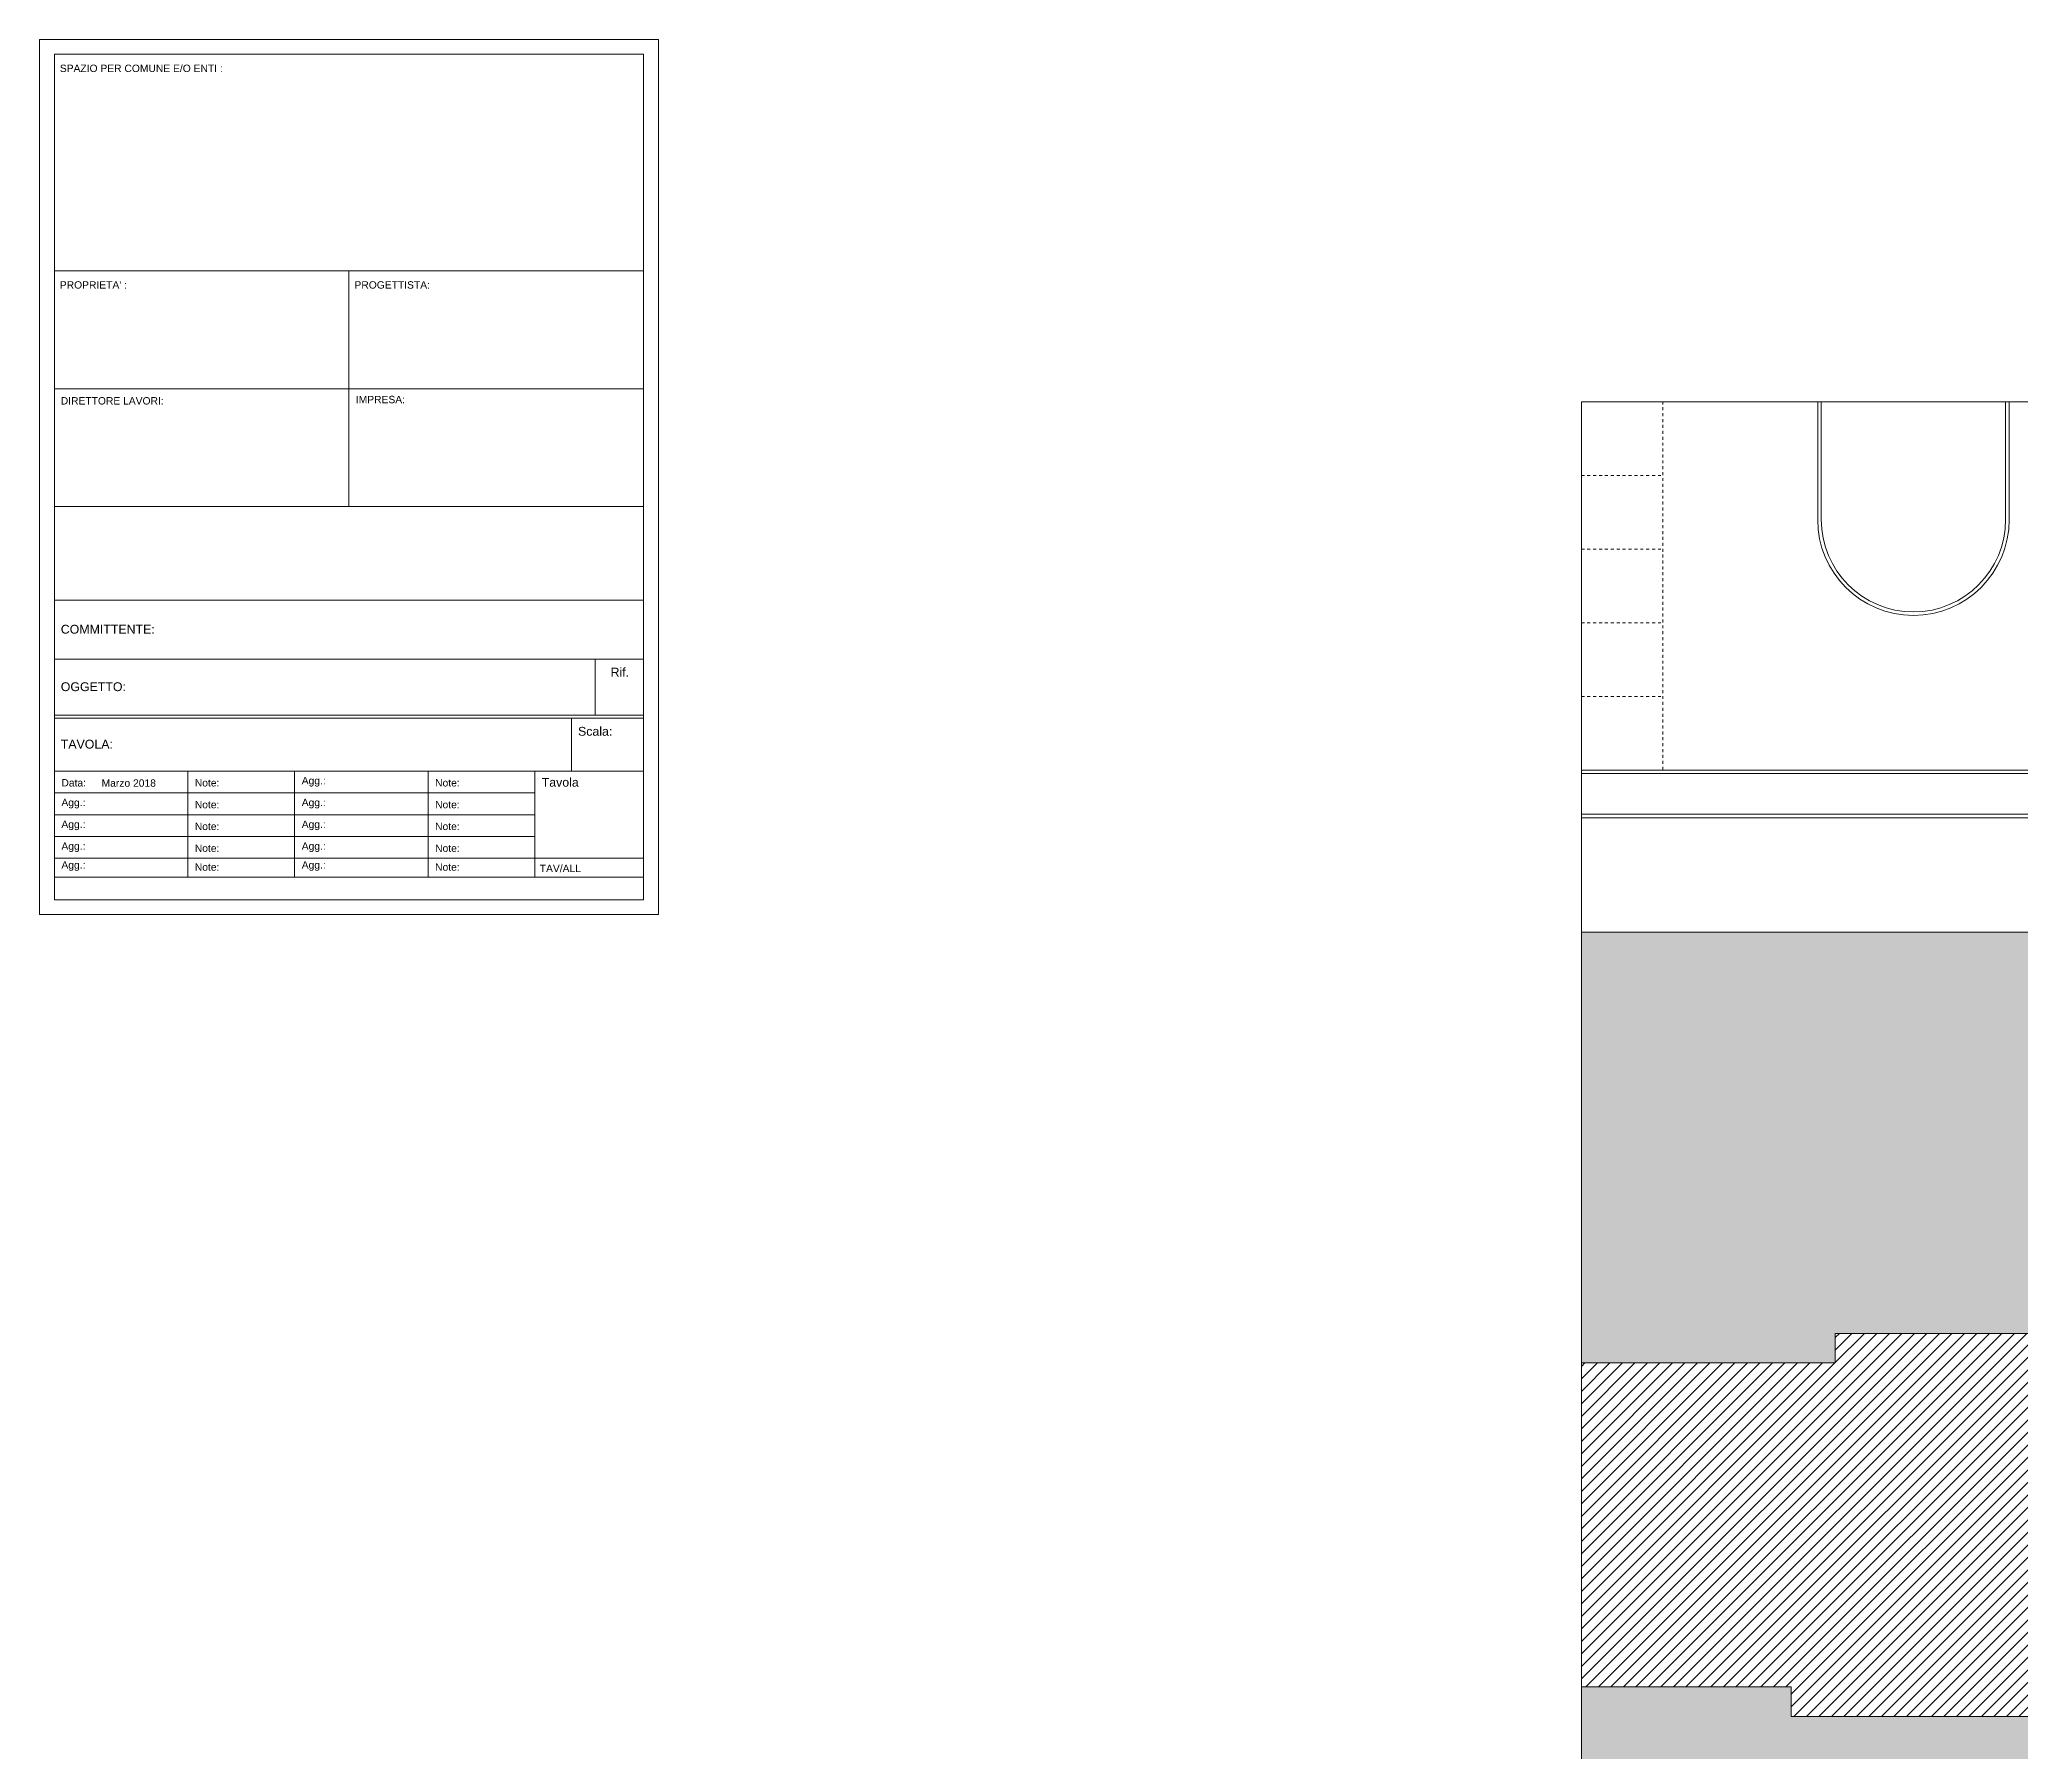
# Model space of a CAD drawing. Header units: millimetres. Extents: x -19 to 261, y -91 to 25.
# Drawn here: x -18.5 to 48.7, y -33.2 to 24.9 of the extents above; entities that cross this region are included whole.
import ezdxf

# ---------------------------------------------------------------- set-up
doc = ezdxf.new("R2010")
doc.units = ezdxf.units.MM
doc.linetypes.add('LINEA-LINEETTE2_S13', pattern=[0.1, 0, -0.1])
for name, color, linetype, lineweight, true_color in [('XR$1$STANDARD_1', 7, 'Continuous', 18, 0x000000), ('XR$1$Testo generale', 7, 'Continuous', 18, 0x000000), ('XR$4$STANDARD_1', 7, 'Continuous', 18, 0x000000)]:
    doc.layers.add(name, color=color, linetype=linetype, lineweight=lineweight, true_color=true_color)
doc.styles.add('ARIAL', font='arial.ttf')

msp = doc.modelspace()

# ---------------------------------------------------------------- hatches: boundary and pattern name
at = {"layer": 'XR$4$STANDARD_1', "lineweight": 5, "true_color": 0x0000ff}
h = msp.add_hatch(dxfattribs=at)
h.set_pattern_fill('RETINO', color=5, scale=0.75, style=0, pattern_type=2)
h.set_pattern_definition([(0, (1.5, 1.5), (0.75, 0.75), [0.75, -0.75]), (90, (1.5, 1.5), (-0.75, 0.75), [0.75, -0.75])])
h.paths.add_polyline_path([(63.85, -5.361), (33.781, -5.361), (33.781, -19.979), (42.397, -19.979), (42.397, -18.979), (51.397, -18.979), (51.397, -19.979), (57.397, -19.979), (57.397, -23.979), (58.897, -23.979), (58.897, -27.479), (56.897, -27.479), (56.897, -30.979), (53.397, -30.979), (53.397, -31.979), (40.897, -31.979), (40.897, -30.979), (33.781, -30.979), (33.781, -79.858), (47.301, -79.799), (47.31, -71.607), (48.194, -71.612), (48.194, -68.151), (47.194, -68.151), (47.194, -63.651), (50.694, -63.651), (50.694, -61.651), (55.694, -61.651), (55.694, -59.651), (56.694, -59.651), (56.694, -54.151), (54.694, -54.151), (54.694, -49.651), (57.694, -49.651), (57.694, -48.151), (64.194, -48.151), (64.194, -51.151), (70.194, -51.151), (70.194, -56.151), (69.194, -56.151), (69.194, -64.151), (70.194, -64.151), (70.194, -69.151), (69.194, -69.151), (69.194, -71.653), (71.806, -71.653), (71.806, -62.797), (78.148, -62.793), (78.027, -17.953), (63.85, -17.953)], flags=0)
h = msp.add_hatch(dxfattribs=at)
h.set_pattern_fill('TRATTEGGIO_5', color=5, scale=0.2, style=0, pattern_type=2)
h.set_pattern_definition([(45, (0, 0), (-0.424264, 0.424264), []), (45, (-0.21213, 0.21213), (-0.424264, 0.424264), [])])
h.paths.add_polyline_path([(58.897, -23.979), (57.397, -23.979), (57.397, -19.979), (51.397, -19.979), (51.397, -18.979), (42.397, -18.979), (42.397, -19.979), (33.781, -19.979), (33.781, -30.979), (40.897, -30.979), (40.897, -31.979), (53.397, -31.979), (53.397, -30.979), (56.897, -30.979), (56.897, -27.479), (58.897, -27.479)], flags=0)

# ---------------------------------------------------------------- linework, layer by layer
at = {"layer": 'XR$1$STANDARD_1', "color": 5, "lineweight": 18, "true_color": 0x0000ff}
for p, q in [((-18.547, 24.933), (-18.547, -4.767)), ((2.453, 24.933), (-18.547, 24.933)), ((2.453, -4.767), (2.453, 24.933)), ((-18.047, 24.433), (1.953, 24.433)), ((-18.047, -4.267), (-18.047, 24.433)), ((1.953, 24.433), (1.953, -4.267)), ((1.953, 24.433), (1.953, -4.267)), ((-18.047, 17.081), (1.953, 17.081)), ((-8.047, 17.081), (-8.047, 9.081)), ((-18.047, 13.081), (1.953, 13.081)), ((-18.047, 13.081), (1.953, 13.081)), ((-18.047, 9.081), (-17.147, 9.081)), ((-18.047, 9.081), (1.953, 9.081)), ((-18.047, 9.081), (1.953, 9.081)), ((-18.047, 5.905), (1.953, 5.905)), ((-18.047, 3.905), (1.953, 3.905)), ((0.311, 2.005), (0.311, 3.905)), ((-18.047, 2.005), (1.953, 2.005)), ((-18.047, 1.905), (1.953, 1.905)), ((-0.492, 0.105), (-0.492, 1.905)), ((-18.047, 0.105), (1.953, 0.105)), ((-13.521, 0.105), (-13.521, -3.495)), ((-9.891, -3.495), (-9.891, 0.105)), ((-5.364, 0.105), (-5.364, -3.495)), ((-1.734, 0.105), (-1.734, -3.495)), ((-18.047, -0.635), (-1.734, -0.635)), ((-18.047, -1.375), (-1.734, -1.375)), ((-18.047, -2.115), (-1.734, -2.115)), ((-18.047, -2.855), (1.953, -2.855)), ((1.953, -4.267), (-18.047, -4.267)), ((1.953, -4.267), (-18.047, -4.267)), ((-18.547, -4.767), (2.453, -4.767))]:
    msp.add_line(p, q, dxfattribs=at)
at = {"layer": 'XR$1$STANDARD_1', "color": 18, "lineweight": 18, "true_color": 0x000000}
msp.add_line((-18.047, -3.495), (1.953, -3.495), dxfattribs=at)
at = {"layer": 'XR$4$STANDARD_1', "color": 5, "lineweight": 5, "true_color": 0x0000ff}
for p, q in [((33.781, 12.639), (36.55, 12.639)), ((33.781, 12.639), (33.781, -91.269)), ((160.419, 12.639), (33.781, 12.639)), ((41.8, 12.652), (41.8, 8.639)), ((41.92, 12.652), (41.92, 8.639)), ((48.18, 12.652), (48.18, 8.639)), ((48.3, 12.652), (48.3, 8.639)), ((33.781, 0.139), (52.743, 0.139)), ((33.781, 0.019), (52.743, 0.019)), ((33.781, -1.361), (52.743, -1.361)), ((33.781, -1.481), (52.743, -1.481)), ((33.781, -5.361), (63.85, -5.361)), ((51.397, -18.979), (42.397, -18.979)), ((42.397, -18.979), (42.397, -19.979)), ((33.781, -19.979), (34.647, -19.979)), ((42.397, -19.979), (34.647, -19.979)), ((34.647, -30.979), (33.781, -30.979)), ((34.647, -30.979), (40.897, -30.979)), ((40.897, -31.979), (40.897, -30.979)), ((53.397, -31.979), (40.897, -31.979))]:
    msp.add_line(p, q, dxfattribs=at)
at = {"layer": 'XR$4$STANDARD_1', "color": 18, "linetype": 'LINEA-LINEETTE2_S13', "lineweight": 5, "true_color": 0x000000}
for p, q in [((36.55, 12.652), (36.55, 0.139)), ((33.781, 10.139), (36.55, 10.139)), ((33.781, 7.639), (36.55, 7.639)), ((33.781, 5.139), (36.55, 5.139)), ((33.781, 2.639), (36.55, 2.639))]:
    msp.add_line(p, q, dxfattribs=at)
at = {"layer": 'XR$4$STANDARD_1', "color": 5, "lineweight": 5, "true_color": 0x0000ff}
for radius in [3.25, 3.13]:
    msp.add_arc((45.05, 8.639), radius, 180, 0, dxfattribs=at)

# ---------------------------------------------------------------- texts
at = {"layer": 'XR$1$STANDARD_1', "color": 18, "lineweight": 18, "true_color": 0x000000, "attachment_point": 7, "style": 'ARIAL'}
for s, insert, char_height, width in [('SPAZIO PER COMUNE E/O ENTI :', (-17.861, 23.829), 0.25, 11.45652), ("PROPRIETA' :", (-17.861, 16.478), 0.25, 4.98098), ('PROGETTISTA:', (-7.861, 16.478), 0.25, 5.54076), ('DIRETTORE LAVORI:', (-17.829, 12.544), 0.25, 7.39674), ('IMPRESA:', (-7.815, 12.588), 0.25, 3.7663), ('COMMITTENTE:', (-17.829, 4.765), 0.3, 6.87717), ('Rif.', (0.831, 3.314), 0.3, 1.78043), ('OGGETTO:', (-17.829, 2.815), 0.3, 4.93043), ('Scala:', (-0.274, 1.301), 0.3, 2.84674), ('TAVOLA:', (-17.829, 0.865), 0.3, 4.05326), ('Data:', (-17.807, -0.421), 0.25, 2.10054), ('Note:', (-13.28, -0.421), 0.25, 2.10054), ('Agg.:', (-9.651, -0.421), 0.25, 2.06522), ('Note:', (-5.124, -0.421), 0.25, 2.10054), ('Tavola', (-1.506, -0.429), 0.3, 3.06848), ('Agg.:', (-17.807, -1.161), 0.25, 2.06522), ('Note:', (-13.28, -1.161), 0.25, 2.10054), ('Agg.:', (-9.651, -1.161), 0.25, 2.06522), ('Note:', (-5.124, -1.161), 0.25, 2.10054), ('Agg.:', (-17.807, -1.901), 0.25, 2.06522), ('Note:', (-13.28, -1.901), 0.25, 2.10054), ('Agg.:', (-9.651, -1.901), 0.25, 2.06522), ('Note:', (-5.124, -1.901), 0.25, 2.10054), ('Agg.:', (-17.807, -2.641), 0.25, 2.06522), ('Note:', (-13.28, -2.641), 0.25, 2.10054), ('Agg.:', (-9.651, -2.641), 0.25, 2.06522), ('Note:', (-5.124, -2.641), 0.25, 2.10054), ('Agg.:', (-17.807, -3.281), 0.25, 2.06522), ('Note:', (-13.28, -3.281), 0.25, 2.10054), ('Agg.:', (-9.651, -3.281), 0.25, 2.06522), ('Note:', (-5.124, -3.281), 0.25, 2.10054), ('TAV/ALL', (-1.572, -3.328), 0.25, 3.26087)]:
    msp.add_mtext(s, dxfattribs=dict(at, insert=insert, char_height=char_height, width=width))
at = {"layer": 'XR$1$Testo generale', "color": 18, "lineweight": 5, "true_color": 0x000000, "insert": (-16.444, -0.43), "char_height": 0.25, "width": 4.13859, "attachment_point": 7, "style": 'ARIAL'}
msp.add_mtext('Marzo 2018', dxfattribs=at)

doc.saveas('drawing.dxf')
